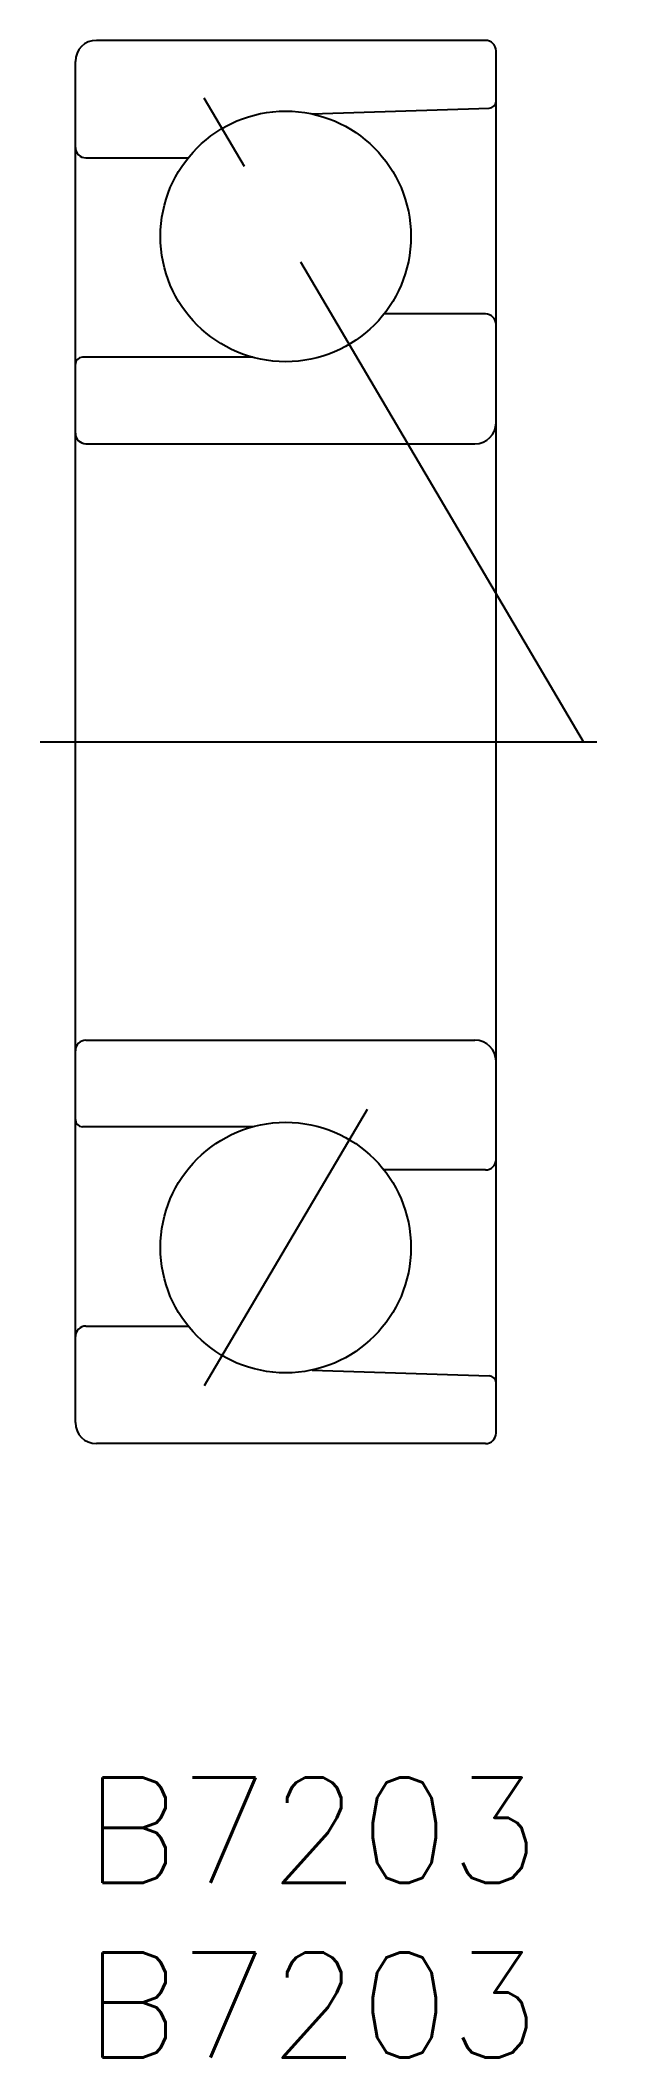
# Model space of a CAD drawing. Extents: x -1 to 15.5, y -7.5 to 50.
import ezdxf
from ezdxf.enums import TextEntityAlignment as Align

# ---------------------------------------------------------------- set-up
doc = ezdxf.new("R2010")
doc.units = 0
doc.header["$LTSCALE"] = 0.5
doc.linetypes.add('CENTER', pattern=[50.8, 31.75, -6.35, 6.35, -6.35])
for name, color, linetype in [('MSM_CENTER', 1, 'CENTER'), ('MSM_CONTINUOUS', 7, 'CONTINUOUS'), ('MSM_PART_NUMBER', 7, 'CONTINUOUS')]:
    doc.layers.add(name, color=color, linetype=linetype)
doc.styles.get("Standard").update_dxf_attribs({"font": 'txt.shx', "height": 3, "bigfont": 'bigfont.shx'})

msp = doc.modelspace()

# ---------------------------------------------------------------- linework, layer by layer
at = {"layer": 'MSM_CENTER'}
for p, q in [((14.5, 30.002), (3.677, 48.351)), ((-1, 30.002), (15.5, 30.002)), ((8.323, 19.529), (3.677, 11.653))]:
    msp.add_line(p, q, dxfattribs=at)
at = {"layer": 'MSM_CONTINUOUS'}
for p, q in [((11.7, 50.002), (0.6, 50.002)), ((12, 10.302), (12, 49.702)), ((0, 10.602), (0, 49.402)), ((6.754, 47.904), (11.807, 48.071)), ((0.3, 46.652), (3.217, 46.652)), ((11.7, 42.202), (8.805, 42.202)), ((5.06, 40.967), (0.2, 40.967)), ((0.3, 38.502), (11.4, 38.502)), ((12, 30.002), (12, 30.002)), ((0.3, 21.502), (11.4, 21.502)), ((12, 20.152), (12, 20.152)), ((5.06, 19.037), (0.2, 19.037)), ((11.7, 17.802), (8.805, 17.802)), ((0.3, 13.352), (3.217, 13.352)), ((6.754, 12.099), (11.807, 11.932)), ((11.7, 10.002), (0.6, 10.002))]:
    msp.add_line(p, q, dxfattribs=at)
for centre in [(6, 44.413), (6, 15.591)]:
    msp.add_circle(centre, 3.572, dxfattribs=at)
for centre, radius, start, end in [((0.6, 49.402), 0.6, 90, 180), ((11.7, 49.702), 0.3, 0, 90), ((11.8, 48.271), 0.2, 271.8956, 0), ((0.3, 46.952), 0.3, 180, 270), ((11.7, 41.902), 0.3, 0, 90), ((0.2, 40.767), 0.2, 90, 180), ((11.4, 39.102), 0.6, 270, 0), ((0.3, 38.802), 0.3, 180, 270), ((0.3, 21.202), 0.3, 90, 180), ((11.4, 20.902), 0.6, 0, 90), ((0.2, 19.237), 0.2, 180, 270), ((11.7, 18.102), 0.3, 270, 0), ((0.3, 13.052), 0.3, 90, 180), ((11.8, 11.732), 0.2, 0, 88.1044), ((0.6, 10.602), 0.6, 180, 270), ((11.7, 10.302), 0.3, 270, 0)]:
    msp.add_arc(centre, radius, start, end, dxfattribs=at)

# ---------------------------------------------------------------- texts
at = {"layer": 'MSM_PART_NUMBER'}
for p in [(6.75, -3.418), (6.75, -8.4)]:
    msp.add_text('B7203', height=3, dxfattribs=at).set_placement(p, align=Align.BOTTOM_CENTER)

doc.saveas('drawing.dxf')
